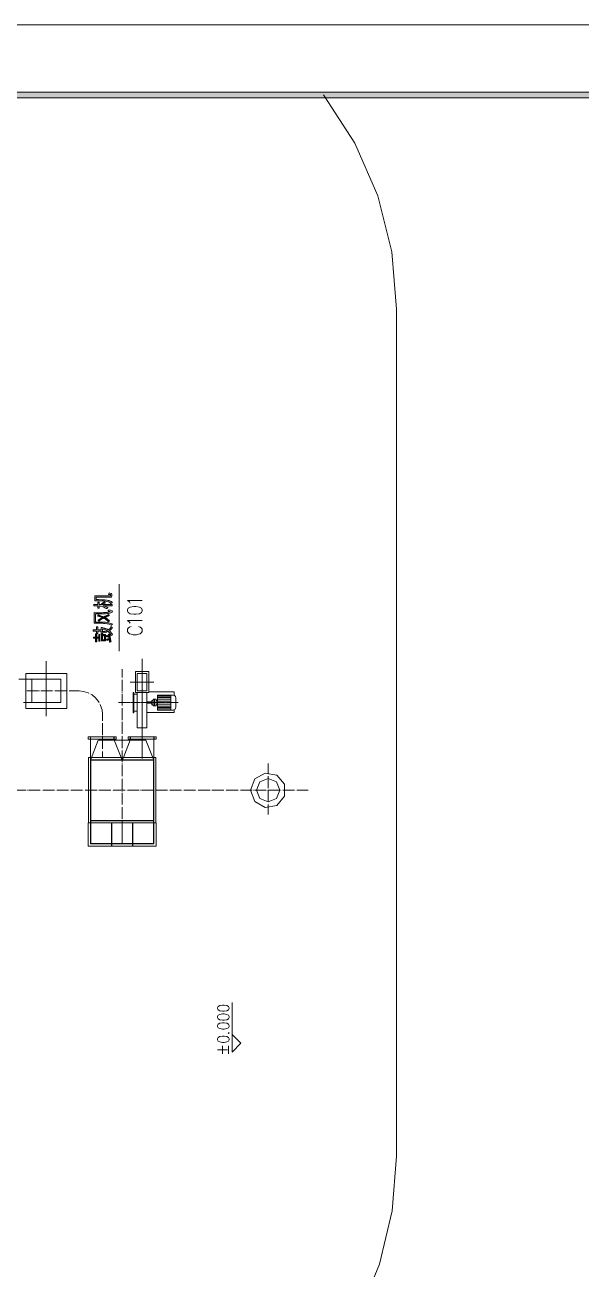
# Model space of a CAD drawing. Header units: millimetres. Extents: x 803 to 707111, y 130 to 2706464.
# Drawn here: x 669536 to 679067, y 2685161 to 2706464 of the extents above; entities that cross this region are included whole.
import ezdxf

# ---------------------------------------------------------------- set-up
doc = ezdxf.new("R2010")
doc.units = ezdxf.units.MM

msp = doc.modelspace()

# ---------------------------------------------------------------- hatches: boundary and pattern name
h = msp.add_hatch(color=0)
h.dxf.hatch_style = 2
h.paths.add_polyline_path([(705961, 2705314), (705861, 2705214), (609249, 2705214), (609149, 2705314)])
h = msp.add_hatch(color=0)
h.dxf.hatch_style = 2
h.paths.add_polyline_path([(670734, 2696689), (670753, 2696688), (670787, 2696688), (670801, 2696688), (670984, 2696688), (670993, 2696688), (671003, 2696691), (671003, 2696694), (671004, 2696698), (671005, 2696703), (671004, 2696706), (671004, 2696708), (670999, 2696711), (670994, 2696712), (670990, 2696713), (670976, 2696714), (670967, 2696714), (670970, 2696719), (670976, 2696730), (670978, 2696737), (670993, 2696735), (671013, 2696730), (671017, 2696728), (671022, 2696726), (671027, 2696719), (671027, 2696714), (671027, 2696690), (671027, 2696683), (671023, 2696673), (671020, 2696670), (671016, 2696667), (671000, 2696665), (670988, 2696665), (670758, 2696665), (670758, 2696623), (670798, 2696623), (670860, 2696622), (670882, 2696621), (670904, 2696620), (670944, 2696615), (670962, 2696611), (670980, 2696607), (671016, 2696590), (671034, 2696578), (671030, 2696575), (671019, 2696565), (671012, 2696557), (671004, 2696565), (670985, 2696578), (670974, 2696583), (670963, 2696587), (670939, 2696594), (670928, 2696596), (670916, 2696597), (670890, 2696599), (670877, 2696600), (670864, 2696601), (670830, 2696601), (670810, 2696601), (670789, 2696601), (670751, 2696601), (670734, 2696600)])
h = msp.add_hatch(color=0)
h.dxf.hatch_style = 2
h.paths.add_polyline_path([(670849, 2696557), (670864, 2696565), (670888, 2696579), (670897, 2696583), (670901, 2696579), (670910, 2696570), (670915, 2696564), (670906, 2696561), (670881, 2696549), (670866, 2696541), (670968, 2696541), (670982, 2696541), (671014, 2696541), (671032, 2696542), (671032, 2696517), (671014, 2696517), (670982, 2696518), (670968, 2696518), (670878, 2696518), (670889, 2696515), (670909, 2696509), (670918, 2696506), (670928, 2696502), (670949, 2696493), (670961, 2696487), (670954, 2696482), (670943, 2696473), (670939, 2696469), (670932, 2696473), (670908, 2696485), (670890, 2696492), (670871, 2696499), (670831, 2696511), (670808, 2696515), (670808, 2696508), (670808, 2696500), (670810, 2696484), (670811, 2696477), (670784, 2696477), (670785, 2696484), (670786, 2696499), (670786, 2696507), (670786, 2696518), (670758, 2696518), (670747, 2696518), (670726, 2696517), (670716, 2696517), (670716, 2696543), (670722, 2696542), (670744, 2696541), (670758, 2696541), (670786, 2696541), (670786, 2696553), (670786, 2696559), (670785, 2696573), (670784, 2696581), (670810, 2696581), (670809, 2696569), (670808, 2696548), (670808, 2696541), (670864, 2696541), (670861, 2696544), (670853, 2696552)])
h = msp.add_hatch(color=0)
h.dxf.hatch_style = 2
h.paths.add_polyline_path([(670724, 2696401), (670752, 2696400), (670803, 2696399), (670826, 2696400), (670849, 2696400), (670886, 2696401), (670899, 2696401), (670914, 2696401), (670945, 2696405), (670962, 2696408), (670979, 2696412), (670995, 2696418), (670993, 2696420), (670992, 2696423), (670975, 2696426), (670959, 2696428), (670965, 2696433), (670974, 2696444), (670977, 2696451), (671003, 2696445), (671031, 2696434), (671034, 2696428), (671036, 2696422), (671030, 2696410), (671021, 2696405), (671012, 2696399), (670987, 2696390), (670970, 2696387), (670953, 2696384), (670917, 2696381), (670897, 2696380), (670878, 2696379), (670804, 2696379), (670749, 2696379), (670749, 2696240), (670806, 2696240), (670881, 2696238), (670899, 2696237), (670918, 2696235), (670954, 2696230), (670972, 2696226), (670991, 2696221), (671024, 2696209), (671040, 2696200), (671033, 2696195), (671022, 2696187), (671017, 2696185), (671005, 2696192), (670977, 2696203), (670960, 2696207), (670944, 2696211), (670907, 2696216), (670886, 2696217), (670865, 2696218), (670820, 2696220), (670795, 2696220), (670771, 2696220), (670735, 2696219), (670724, 2696218)])
h = msp.add_hatch(color=0)
h.dxf.hatch_style = 2
h.paths.add_polyline_path([(670798, 2696362), (670804, 2696359), (670823, 2696351), (670836, 2696346), (670850, 2696342), (670874, 2696333), (670884, 2696328), (670909, 2696341), (670953, 2696360), (670972, 2696368), (670976, 2696362), (670983, 2696353), (670987, 2696349), (670975, 2696344), (670937, 2696329), (670911, 2696317), (670921, 2696311), (670941, 2696298), (670950, 2696291), (670959, 2696284), (670978, 2696269), (670988, 2696260), (670980, 2696255), (670970, 2696247), (670967, 2696244), (670960, 2696253), (670941, 2696271), (670930, 2696279), (670918, 2696287), (670897, 2696300), (670888, 2696305), (670866, 2696293), (670826, 2696269), (670808, 2696255), (670804, 2696260), (670795, 2696268), (670791, 2696271), (670808, 2696282), (670843, 2696305), (670863, 2696316), (670848, 2696322), (670808, 2696334), (670781, 2696340)])
h = msp.add_hatch(color=0)
h.paths.add_polyline_path([(670866, 2696040), (670842, 2696040), (670843, 2696050), (670843, 2696072), (670843, 2696085), (670786, 2696085), (670786, 2696072), (670786, 2696050), (670787, 2696042), (670763, 2696042), (670764, 2696051), (670765, 2696072), (670765, 2696085), (670744, 2696085), (670735, 2696085), (670717, 2696084), (670708, 2696083), (670708, 2696107), (670717, 2696106), (670735, 2696105), (670744, 2696105), (670765, 2696105), (670765, 2696123), (670765, 2696131), (670764, 2696149), (670763, 2696159), (670787, 2696159), (670786, 2696150), (670786, 2696132), (670786, 2696123), (670786, 2696105), (670843, 2696105), (670843, 2696147), (670861, 2696144), (670893, 2696137), (670908, 2696133), (670923, 2696129), (670953, 2696117), (670968, 2696109), (670980, 2696116), (670995, 2696129), (670999, 2696135), (671002, 2696141), (671008, 2696155), (671011, 2696163), (671017, 2696158), (671030, 2696149), (671037, 2696145), (671032, 2696138), (671020, 2696123), (671014, 2696117), (671009, 2696111), (670993, 2696099), (670984, 2696094), (670991, 2696087), (671004, 2696072), (671011, 2696065), (671017, 2696056), (671031, 2696036), (671038, 2696023), (671034, 2696021), (671021, 2696013), (671013, 2696006), (671009, 2696018), (670999, 2696038), (670993, 2696047), (670987, 2696056), (670972, 2696073), (670964, 2696081), (670954, 2696077), (670933, 2696069), (670922, 2696065), (670911, 2696062), (670884, 2696056), (670866, 2696054)])
h.paths.add_polyline_path([(670866, 2696074), (670878, 2696076), (670900, 2696080), (670909, 2696082), (670919, 2696085), (670938, 2696092), (670946, 2696096), (670939, 2696100), (670923, 2696108), (670912, 2696111), (670902, 2696115), (670878, 2696120), (670866, 2696122)])
h = msp.add_hatch(color=0)
h.dxf.hatch_style = 2
h.paths.add_polyline_path([(670748, 2695962), (670735, 2695962), (670717, 2695961), (670711, 2695961), (670711, 2695983), (670717, 2695982), (670735, 2695981), (670748, 2695981), (670748, 2695995), (670748, 2696005), (670747, 2696025), (670747, 2696035), (670769, 2696035), (670768, 2696025), (670768, 2696005), (670768, 2695995), (670768, 2695981), (670803, 2695981), (670803, 2695992), (670803, 2696001), (670802, 2696018), (670801, 2696026), (670824, 2696026), (670823, 2696018), (670822, 2696001), (670822, 2695992), (670822, 2695951), (670822, 2695940), (670823, 2695920), (670824, 2695910), (670801, 2695910), (670802, 2695920), (670803, 2695940), (670803, 2695950), (670803, 2695962), (670768, 2695962), (670768, 2695941), (670768, 2695929), (670768, 2695908), (670769, 2695898), (670747, 2695898), (670747, 2695907), (670748, 2695928), (670748, 2695940)])
h = msp.add_hatch(color=0)
h.paths.add_polyline_path([(670847, 2696026), (670856, 2696025), (670874, 2696025), (670883, 2696025), (670891, 2696025), (670909, 2696025), (670919, 2696026), (670919, 2695916), (670908, 2695917), (670890, 2695917), (670881, 2695917), (670873, 2695917), (670856, 2695917), (670847, 2695916)])
h.paths.add_polyline_path([(670898, 2696006), (670868, 2696006), (670868, 2695937), (670898, 2695937)])
h = msp.add_hatch(color=0)
h.dxf.hatch_style = 2
h.paths.add_polyline_path([(670980, 2695958), (670980, 2695961), (670978, 2695973), (670977, 2695980), (670966, 2695983), (670941, 2695989), (670928, 2695991), (670932, 2695996), (670938, 2696008), (670940, 2696015), (670946, 2696010), (670963, 2696002), (670975, 2695999), (670975, 2696005), (670972, 2696022), (670970, 2696033), (670976, 2696032), (670987, 2696031), (670992, 2696031), (670992, 2696027), (670993, 2696015), (670994, 2696007), (670995, 2695999), (670998, 2695983), (670999, 2695974), (671001, 2695965), (671004, 2695946), (671005, 2695937), (671007, 2695927), (671011, 2695909), (671013, 2695901), (671005, 2695899), (670991, 2695896), (670985, 2695895), (670985, 2695900), (670984, 2695921), (670982, 2695936), (670978, 2695936), (670966, 2695934), (670960, 2695932), (670955, 2695930), (670944, 2695927), (670940, 2695925), (670933, 2695947), (670939, 2695949), (670950, 2695951), (670956, 2695952), (670961, 2695952), (670973, 2695955)])

# ---------------------------------------------------------------- linework, layer by layer
at = {"color": 0, "lineweight": 0}
for points in [[(707111, 2635190), (707111, 2706464), (606199, 2706464), (606199, 2635190)], [(705961, 2705314), (705861, 2705214), (609249, 2705214), (609149, 2705314)], [(670734, 2696689), (670753, 2696688), (670787, 2696688), (670801, 2696688), (670984, 2696688), (670993, 2696688), (671003, 2696691), (671003, 2696694), (671004, 2696698), (671005, 2696703), (671004, 2696706), (671004, 2696708), (670999, 2696711), (670994, 2696712), (670990, 2696713), (670976, 2696714), (670967, 2696714), (670970, 2696719), (670976, 2696730), (670978, 2696737), (670993, 2696735), (671013, 2696730), (671017, 2696728), (671022, 2696726), (671027, 2696719), (671027, 2696714), (671027, 2696690), (671027, 2696683), (671023, 2696673), (671020, 2696670), (671016, 2696667), (671000, 2696665), (670988, 2696665), (670758, 2696665), (670758, 2696623), (670798, 2696623), (670860, 2696622), (670882, 2696621), (670904, 2696620), (670944, 2696615), (670962, 2696611), (670980, 2696607), (671016, 2696590), (671034, 2696578), (671030, 2696575), (671019, 2696565), (671012, 2696557), (671004, 2696565), (670985, 2696578), (670974, 2696583), (670963, 2696587), (670939, 2696594), (670928, 2696596), (670916, 2696597), (670890, 2696599), (670877, 2696600), (670864, 2696601), (670830, 2696601), (670810, 2696601), (670789, 2696601), (670751, 2696601), (670734, 2696600)], [(670849, 2696557), (670864, 2696565), (670888, 2696579), (670897, 2696583), (670901, 2696579), (670910, 2696570), (670915, 2696564), (670906, 2696561), (670881, 2696549), (670866, 2696541), (670968, 2696541), (670982, 2696541), (671014, 2696541), (671032, 2696542), (671032, 2696517), (671014, 2696517), (670982, 2696518), (670968, 2696518), (670878, 2696518), (670889, 2696515), (670909, 2696509), (670918, 2696506), (670928, 2696502), (670949, 2696493), (670961, 2696487), (670954, 2696482), (670943, 2696473), (670939, 2696469), (670932, 2696473), (670908, 2696485), (670890, 2696492), (670871, 2696499), (670831, 2696511), (670808, 2696515), (670808, 2696508), (670808, 2696500), (670810, 2696484), (670811, 2696477), (670784, 2696477), (670785, 2696484), (670786, 2696499), (670786, 2696507), (670786, 2696518), (670758, 2696518), (670747, 2696518), (670726, 2696517), (670716, 2696517), (670716, 2696543), (670722, 2696542), (670744, 2696541), (670758, 2696541), (670786, 2696541), (670786, 2696553), (670786, 2696559), (670785, 2696573), (670784, 2696581), (670810, 2696581), (670809, 2696569), (670808, 2696548), (670808, 2696541), (670864, 2696541), (670861, 2696544), (670853, 2696552)], [(671296, 2696430), (671308, 2696402), (671343, 2696383), (671403, 2696373), (671439, 2696373), (671498, 2696383), (671534, 2696402), (671546, 2696430), (671546, 2696449), (671534, 2696478), (671498, 2696497), (671439, 2696506), (671403, 2696506), (671343, 2696497), (671308, 2696478), (671296, 2696449)], [(670724, 2696401), (670752, 2696400), (670803, 2696399), (670826, 2696400), (670849, 2696400), (670886, 2696401), (670899, 2696401), (670914, 2696401), (670945, 2696405), (670962, 2696408), (670979, 2696412), (670995, 2696418), (670993, 2696420), (670992, 2696423), (670975, 2696426), (670959, 2696428), (670965, 2696433), (670974, 2696444), (670977, 2696451), (671003, 2696445), (671031, 2696434), (671034, 2696428), (671036, 2696422), (671030, 2696410), (671021, 2696405), (671012, 2696399), (670987, 2696390), (670970, 2696387), (670953, 2696384), (670917, 2696381), (670897, 2696380), (670878, 2696379), (670804, 2696379), (670749, 2696379), (670749, 2696240), (670806, 2696240), (670881, 2696238), (670899, 2696237), (670918, 2696235), (670954, 2696230), (670972, 2696226), (670991, 2696221), (671024, 2696209), (671040, 2696200), (671033, 2696195), (671022, 2696187), (671017, 2696185), (671005, 2696192), (670977, 2696203), (670960, 2696207), (670944, 2696211), (670907, 2696216), (670886, 2696217), (670865, 2696218), (670820, 2696220), (670795, 2696220), (670771, 2696220), (670735, 2696219), (670724, 2696218)], [(670798, 2696362), (670804, 2696359), (670823, 2696351), (670836, 2696346), (670850, 2696342), (670874, 2696333), (670884, 2696328), (670909, 2696341), (670953, 2696360), (670972, 2696368), (670976, 2696362), (670983, 2696353), (670987, 2696349), (670975, 2696344), (670937, 2696329), (670911, 2696317), (670921, 2696311), (670941, 2696298), (670950, 2696291), (670959, 2696284), (670978, 2696269), (670988, 2696260), (670980, 2696255), (670970, 2696247), (670967, 2696244), (670960, 2696253), (670941, 2696271), (670930, 2696279), (670918, 2696287), (670897, 2696300), (670888, 2696305), (670866, 2696293), (670826, 2696269), (670808, 2696255), (670804, 2696260), (670795, 2696268), (670791, 2696271), (670808, 2696282), (670843, 2696305), (670863, 2696316), (670848, 2696322), (670808, 2696334), (670781, 2696340)], [(670866, 2696040), (670842, 2696040), (670843, 2696050), (670843, 2696072), (670843, 2696085), (670786, 2696085), (670786, 2696072), (670786, 2696050), (670787, 2696042), (670763, 2696042), (670764, 2696051), (670765, 2696072), (670765, 2696085), (670744, 2696085), (670735, 2696085), (670717, 2696084), (670708, 2696083), (670708, 2696107), (670717, 2696106), (670735, 2696105), (670744, 2696105), (670765, 2696105), (670765, 2696123), (670765, 2696131), (670764, 2696149), (670763, 2696159), (670787, 2696159), (670786, 2696150), (670786, 2696132), (670786, 2696123), (670786, 2696105), (670843, 2696105), (670843, 2696147), (670861, 2696144), (670893, 2696137), (670908, 2696133), (670923, 2696129), (670953, 2696117), (670968, 2696109), (670980, 2696116), (670995, 2696129), (670999, 2696135), (671002, 2696141), (671008, 2696155), (671011, 2696163), (671017, 2696158), (671030, 2696149), (671037, 2696145), (671032, 2696138), (671020, 2696123), (671014, 2696117), (671009, 2696111), (670993, 2696099), (670984, 2696094), (670991, 2696087), (671004, 2696072), (671011, 2696065), (671017, 2696056), (671031, 2696036), (671038, 2696023), (671034, 2696021), (671021, 2696013), (671013, 2696006), (671009, 2696018), (670999, 2696038), (670993, 2696047), (670987, 2696056), (670972, 2696073), (670964, 2696081), (670954, 2696077), (670933, 2696069), (670922, 2696065), (670911, 2696062), (670884, 2696056), (670866, 2696054)], [(670866, 2696074), (670878, 2696076), (670900, 2696080), (670909, 2696082), (670919, 2696085), (670938, 2696092), (670946, 2696096), (670939, 2696100), (670923, 2696108), (670912, 2696111), (670902, 2696115), (670878, 2696120), (670866, 2696122)], [(670748, 2695962), (670735, 2695962), (670717, 2695961), (670711, 2695961), (670711, 2695983), (670717, 2695982), (670735, 2695981), (670748, 2695981), (670748, 2695995), (670748, 2696005), (670747, 2696025), (670747, 2696035), (670769, 2696035), (670768, 2696025), (670768, 2696005), (670768, 2695995), (670768, 2695981), (670803, 2695981), (670803, 2695992), (670803, 2696001), (670802, 2696018), (670801, 2696026), (670824, 2696026), (670823, 2696018), (670822, 2696001), (670822, 2695992), (670822, 2695951), (670822, 2695940), (670823, 2695920), (670824, 2695910), (670801, 2695910), (670802, 2695920), (670803, 2695940), (670803, 2695950), (670803, 2695962), (670768, 2695962), (670768, 2695941), (670768, 2695929), (670768, 2695908), (670769, 2695898), (670747, 2695898), (670747, 2695907), (670748, 2695928), (670748, 2695940)], [(670847, 2696026), (670856, 2696025), (670874, 2696025), (670883, 2696025), (670891, 2696025), (670909, 2696025), (670919, 2696026), (670919, 2695916), (670908, 2695917), (670890, 2695917), (670881, 2695917), (670873, 2695917), (670856, 2695917), (670847, 2695916)], [(670898, 2696006), (670868, 2696006), (670868, 2695937), (670898, 2695937)], [(670980, 2695958), (670980, 2695961), (670978, 2695973), (670977, 2695980), (670966, 2695983), (670941, 2695989), (670928, 2695991), (670932, 2695996), (670938, 2696008), (670940, 2696015), (670946, 2696010), (670963, 2696002), (670975, 2695999), (670975, 2696005), (670972, 2696022), (670970, 2696033), (670976, 2696032), (670987, 2696031), (670992, 2696031), (670992, 2696027), (670993, 2696015), (670994, 2696007), (670995, 2695999), (670998, 2695983), (670999, 2695974), (671001, 2695965), (671004, 2695946), (671005, 2695937), (671007, 2695927), (671011, 2695909), (671013, 2695901), (671005, 2695899), (670991, 2695896), (670985, 2695895), (670985, 2695900), (670984, 2695921), (670982, 2695936), (670978, 2695936), (670966, 2695934), (670960, 2695932), (670955, 2695930), (670944, 2695927), (670940, 2695925), (670933, 2695947), (670939, 2695949), (670950, 2695951), (670956, 2695952), (670961, 2695952), (670973, 2695955)], [(670254, 2694760), (670254, 2695360), (669554, 2695360), (669554, 2694760)], [(670154, 2694860), (670154, 2695260), (669654, 2695260), (669654, 2694860)], [(671433, 2695031), (671658, 2695031), (671658, 2695391), (671433, 2695391)], [(671463, 2695061), (671628, 2695061), (671628, 2695361), (671463, 2695361)], [(671808, 2694989), (672076, 2694989), (672101, 2694982), (672118, 2694964), (672125, 2694940), (672125, 2694780), (672111, 2694746), (672076, 2694731), (671808, 2694731)], [(671733, 2694895), (671710, 2694895), (671710, 2694825), (671733, 2694825)], [(671733, 2694917), (671786, 2694917), (671786, 2694803), (671733, 2694803)], [(671786, 2694895), (671808, 2694895), (671808, 2694825), (671786, 2694825)], [(673404, 2693360), (673474, 2693553), (673652, 2693655), (673854, 2693620), (673986, 2693463), (673986, 2693257), (673854, 2693100), (673652, 2693065), (673474, 2693167)], [(673504, 2693360), (673563, 2693502), (673704, 2693560), (673845, 2693502), (673904, 2693360), (673845, 2693219), (673704, 2693160), (673563, 2693219)], [(672837, 2689622), (672847, 2689599), (672876, 2689584), (672923, 2689576), (672952, 2689576), (672999, 2689584), (673028, 2689599), (673038, 2689622), (673038, 2689637), (673028, 2689660), (672999, 2689675), (672952, 2689683), (672923, 2689683), (672876, 2689675), (672847, 2689660), (672837, 2689637)], [(672837, 2689469), (672847, 2689447), (672876, 2689431), (672923, 2689423), (672952, 2689423), (672999, 2689431), (673028, 2689447), (673038, 2689469), (673038, 2689484), (673028, 2689508), (672999, 2689523), (672952, 2689530), (672923, 2689530), (672876, 2689523), (672847, 2689508), (672837, 2689484)], [(672837, 2689317), (672847, 2689294), (672876, 2689279), (672923, 2689271), (672952, 2689271), (672999, 2689279), (673028, 2689294), (673038, 2689317), (673038, 2689332), (673028, 2689355), (672999, 2689370), (672952, 2689378), (672923, 2689378), (672876, 2689370), (672847, 2689355), (672837, 2689332)], [(672837, 2689089), (672847, 2689065), (672876, 2689050), (672923, 2689043), (672952, 2689043), (672999, 2689050), (673028, 2689065), (673038, 2689089), (673038, 2689104), (673028, 2689126), (672999, 2689142), (672952, 2689150), (672923, 2689150), (672876, 2689142), (672847, 2689126), (672837, 2689104)]]:
    msp.add_lwpolyline(points, close=True, dxfattribs=at)
for points in [[(675904, 2701596), (675823, 2702578), (675582, 2703534), (675188, 2704437), (674652, 2705264)], [(675904, 2701596), (675904, 2687097)], [(671154, 2696891), (671154, 2695741)], [(671343, 2696563), (671331, 2696583), (671296, 2696611), (671546, 2696611)], [(671343, 2696221), (671331, 2696240), (671296, 2696268), (671546, 2696268)], [(671355, 2696164), (671331, 2696154), (671308, 2696135), (671296, 2696116), (671296, 2696078), (671308, 2696059), (671331, 2696040), (671355, 2696030), (671391, 2696021), (671451, 2696021), (671486, 2696030), (671510, 2696040), (671534, 2696059), (671546, 2696078), (671546, 2696116), (671534, 2696135), (671510, 2696154), (671486, 2696164)], [(669904, 2694629), (669904, 2695569)], [(671204, 2695433), (671204, 2695293)], [(671545, 2695607), (671545, 2693904)], [(671545, 2695606), (671545, 2693902)], [(669654, 2695260), (669435, 2695260)], [(671204, 2695272), (671204, 2695271)], [(671204, 2695250), (671204, 2695050)], [(671748, 2695211), (671342, 2695211)], [(669547, 2695060), (669548, 2695060)], [(669568, 2695060), (669768, 2695060)], [(669788, 2695060), (669790, 2695060)], [(669811, 2695060), (670010, 2695060)], [(670030, 2695060), (670033, 2695060)], [(670052, 2695060), (670252, 2695060)], [(670273, 2695060), (670274, 2695060)], [(670294, 2695060), (670468, 2695060)], [(670632, 2695023), (670619, 2695029), (670543, 2695052), (670466, 2695060)], [(670651, 2695012), (670650, 2695013)], [(670808, 2694863), (670798, 2694882), (670748, 2694943), (670688, 2694992), (670669, 2695003)], [(671204, 2695031), (671204, 2695029)], [(671204, 2695009), (671204, 2694809)], [(671393, 2695005), (671393, 2695035)], [(671403, 2695035), (671393, 2695035)], [(671393, 2695005), (671393, 2694860)], [(671398, 2695005), (671398, 2695035)], [(671398, 2695005), (671398, 2694860)], [(671403, 2695005), (671403, 2695035)], [(671403, 2695005), (671403, 2694860)], [(671463, 2695005), (671403, 2695005)], [(671463, 2695031), (671463, 2694430)], [(671628, 2695031), (671628, 2694430)], [(671658, 2695047), (672096, 2695047)], [(672036, 2694989), (672036, 2694731)], [(672096, 2695047), (672096, 2694985)], [(669654, 2694860), (669512, 2694860)], [(670819, 2694844), (670818, 2694846)], [(670865, 2694660), (670858, 2694738), (670835, 2694813), (670828, 2694826)], [(671139, 2694860), (671174, 2694860)], [(671179, 2694860), (671184, 2694860)], [(671189, 2694860), (671229, 2694860)], [(671204, 2694789), (671204, 2694787)], [(671234, 2694860), (671239, 2694860)], [(671244, 2694860), (671284, 2694860)], [(671289, 2694860), (671294, 2694860)], [(671299, 2694860), (671339, 2694860)], [(671344, 2694860), (671349, 2694860)], [(671354, 2694860), (671394, 2694860)], [(671393, 2694715), (671393, 2694860)], [(671398, 2694715), (671398, 2694860)], [(671399, 2694860), (671404, 2694860)], [(671403, 2694715), (671403, 2694860)], [(671409, 2694860), (671449, 2694860)], [(671454, 2694860), (671459, 2694860)], [(671464, 2694860), (671504, 2694860)], [(671509, 2694860), (671514, 2694860)], [(671519, 2694860), (671559, 2694860)], [(671564, 2694860), (671569, 2694860)], [(671574, 2694860), (671614, 2694860)], [(671619, 2694860), (671624, 2694860)], [(671710, 2694871), (671628, 2694871)], [(671628, 2694849), (671710, 2694849)], [(671629, 2694860), (671669, 2694860)], [(671674, 2694860), (671679, 2694860)], [(671684, 2694860), (671724, 2694860)], [(671710, 2694849), (671710, 2694871)], [(671729, 2694860), (671734, 2694860)], [(671739, 2694860), (671779, 2694860)], [(671759, 2694917), (671759, 2694803)], [(671784, 2694860), (671789, 2694860)], [(671794, 2694860), (671834, 2694860)], [(671808, 2694968), (672036, 2694968)], [(671808, 2694946), (672036, 2694946)], [(671808, 2694919), (672036, 2694919)], [(671808, 2694887), (672036, 2694887)], [(671808, 2694833), (672036, 2694833)], [(671808, 2694801), (672036, 2694801)], [(671839, 2694860), (671844, 2694860)], [(671849, 2694860), (671889, 2694860)], [(671894, 2694860), (671899, 2694860)], [(671904, 2694860), (671944, 2694860)], [(671949, 2694860), (671954, 2694860)], [(671959, 2694860), (671999, 2694860)], [(672004, 2694860), (672009, 2694860)], [(672014, 2694860), (672054, 2694860)], [(672059, 2694860), (672064, 2694860)], [(672069, 2694860), (672109, 2694860)], [(672114, 2694860), (672119, 2694860)], [(672124, 2694860), (672160, 2694860)], [(670865, 2694551), (670865, 2694660)], [(671204, 2694767), (671204, 2694567)], [(671393, 2694715), (671393, 2694685)], [(671403, 2694685), (671393, 2694685)], [(671398, 2694715), (671398, 2694685)], [(671403, 2694715), (671403, 2694685)], [(671463, 2694715), (671403, 2694715)], [(672096, 2694693), (671628, 2694693)], [(671808, 2694774), (672036, 2694774)], [(671808, 2694752), (672036, 2694752)], [(672096, 2694735), (672096, 2694693)], [(670865, 2694529), (670865, 2694531)], [(670865, 2694309), (670865, 2694509)], [(671204, 2694547), (671204, 2694545)], [(671204, 2694524), (671204, 2694325)], [(671628, 2694430), (671463, 2694430)], [(670623, 2694276), (670663, 2694276)], [(670623, 2694276), (670627, 2694272)], [(670623, 2694276), (670623, 2694236)], [(671103, 2694236), (670623, 2694236)], [(670655, 2694272), (670627, 2694272)], [(670628, 2694276), (671103, 2694276)], [(671063, 2694272), (670628, 2694272)], [(670659, 2694268), (670655, 2694272)], [(670659, 2694240), (670659, 2694268)], [(670659, 2694240), (670663, 2694236)], [(670663, 2694276), (670663, 2694236)], [(670663, 2694236), (670663, 2693919)], [(670663, 2693876), (670793, 2694216)], [(671071, 2694216), (670798, 2694216)], [(670865, 2694287), (670865, 2694289)], [(670865, 2694067), (670865, 2694267)], [(671103, 2694276), (671063, 2694276)], [(671063, 2694276), (671063, 2694236)], [(671063, 2694236), (671067, 2694240)], [(671184, 2693919), (671063, 2694236)], [(671071, 2694272), (671067, 2694268)], [(671067, 2694240), (671067, 2694268)], [(671071, 2694272), (671099, 2694272)], [(671338, 2694216), (671080, 2694216)], [(671099, 2694272), (671103, 2694276)], [(671103, 2694276), (671103, 2694236)], [(671204, 2694305), (671204, 2694302)], [(671204, 2694283), (671204, 2694083)], [(671224, 2693919), (671345, 2694236)], [(671785, 2694276), (671305, 2694276)], [(671305, 2694276), (671305, 2694236)], [(671305, 2694276), (671345, 2694276)], [(671305, 2694276), (671309, 2694272)], [(671305, 2694236), (671785, 2694236)], [(671337, 2694272), (671309, 2694272)], [(671310, 2694272), (671745, 2694272)], [(671341, 2694268), (671337, 2694272)], [(671341, 2694240), (671341, 2694268)], [(671341, 2694240), (671345, 2694236)], [(671610, 2694216), (671343, 2694216)], [(671345, 2694276), (671345, 2694236)], [(671745, 2693876), (671610, 2694216)], [(671785, 2694276), (671745, 2694276)], [(671745, 2694276), (671745, 2694236)], [(671745, 2694236), (671749, 2694240)], [(671745, 2694236), (671745, 2693919)], [(671753, 2694272), (671749, 2694268)], [(671749, 2694240), (671749, 2694268)], [(671753, 2694272), (671781, 2694272)], [(671781, 2694272), (671785, 2694276)], [(671785, 2694276), (671785, 2694236)], [(670865, 2694045), (670865, 2694047)], [(670865, 2693916), (670865, 2694025)], [(671204, 2694062), (671204, 2694061)], [(671204, 2694041), (671204, 2693841)], [(671783, 2693919), (670625, 2693919)], [(670625, 2692801), (670625, 2693919)], [(670663, 2692801), (670663, 2693919)], [(670668, 2692801), (670668, 2693919)], [(670668, 2693881), (671209, 2693881)], [(671740, 2693876), (670668, 2693876)], [(671200, 2693876), (671186, 2693916)], [(671204, 2693821), (671204, 2693819)], [(671204, 2693799), (671204, 2693599)], [(671208, 2693876), (671222, 2693915)], [(671740, 2693881), (671209, 2693881)], [(671740, 2692801), (671740, 2693919)], [(671745, 2692801), (671745, 2693919)], [(671783, 2692801), (671783, 2693919)], [(673704, 2693816), (673704, 2693644)], [(671204, 2693579), (671204, 2693577)], [(671204, 2693557), (671204, 2693357)], [(673704, 2693625), (673704, 2693622)], [(673704, 2693602), (673704, 2693403)], [(669358, 2693360), (669559, 2693360)], [(669578, 2693360), (669580, 2693360)], [(669601, 2693360), (669800, 2693360)], [(669820, 2693360), (669823, 2693360)], [(669842, 2693360), (670042, 2693360)], [(670063, 2693360), (670064, 2693360)], [(670084, 2693360), (670285, 2693360)], [(670304, 2693360), (670306, 2693360)], [(670326, 2693360), (670526, 2693360)], [(670546, 2693360), (670548, 2693360)], [(670568, 2693360), (670768, 2693360)], [(670788, 2693360), (670790, 2693360)], [(670811, 2693360), (671010, 2693360)], [(671030, 2693360), (671032, 2693360)], [(671052, 2693360), (671252, 2693360)], [(671204, 2693337), (671204, 2693335)], [(671204, 2693315), (671204, 2693115)], [(671272, 2693360), (671274, 2693360)], [(671294, 2693360), (671494, 2693360)], [(671514, 2693360), (671516, 2693360)], [(671536, 2693360), (671736, 2693360)], [(671756, 2693360), (671758, 2693360)], [(671778, 2693360), (671978, 2693360)], [(671998, 2693360), (672000, 2693360)], [(672020, 2693360), (672220, 2693360)], [(672240, 2693360), (672242, 2693360)], [(672262, 2693360), (672462, 2693360)], [(672482, 2693360), (672484, 2693360)], [(672504, 2693360), (672704, 2693360)], [(672724, 2693360), (672726, 2693360)], [(672746, 2693360), (672946, 2693360)], [(672966, 2693360), (672968, 2693360)], [(672988, 2693360), (673188, 2693360)], [(673208, 2693360), (673210, 2693360)], [(673230, 2693360), (673430, 2693360)], [(673450, 2693360), (673452, 2693360)], [(673472, 2693360), (673672, 2693360)], [(673692, 2693360), (673694, 2693360)], [(673704, 2693382), (673704, 2693380)], [(673704, 2693361), (673704, 2693160)], [(673714, 2693360), (673914, 2693360)], [(673934, 2693360), (673936, 2693360)], [(673956, 2693360), (674156, 2693360)], [(674176, 2693360), (674178, 2693360)], [(674198, 2693360), (674391, 2693360)], [(671204, 2693095), (671204, 2693093)], [(671204, 2693073), (671204, 2692873)], [(673704, 2693140), (673704, 2693139)], [(673704, 2693118), (673704, 2692947)], [(670623, 2692801), (671209, 2692801)], [(670623, 2692801), (670623, 2692404)], [(670663, 2692801), (670663, 2692444)], [(670667, 2692801), (670667, 2692448)], [(670668, 2692844), (671209, 2692844)], [(670668, 2692839), (671209, 2692839)], [(671023, 2692801), (671023, 2692404)], [(671027, 2692801), (671027, 2692404)], [(671202, 2692844), (671202, 2692448)], [(671204, 2692853), (671204, 2692851)], [(671204, 2692831), (671204, 2692631)], [(671206, 2692844), (671206, 2692448)], [(671785, 2692801), (671206, 2692801)], [(671740, 2692844), (671209, 2692844)], [(671740, 2692839), (671209, 2692839)], [(671381, 2692801), (671381, 2692404)], [(671385, 2692801), (671385, 2692404)], [(671741, 2692801), (671741, 2692448)], [(671745, 2692801), (671745, 2692444)], [(671785, 2692801), (671785, 2692404)], [(670663, 2692448), (671025, 2692448)], [(670663, 2692444), (671025, 2692444)], [(671029, 2692448), (671204, 2692448)], [(671029, 2692444), (671204, 2692444)], [(671204, 2692611), (671204, 2692609)], [(671204, 2692589), (671204, 2692448)], [(671379, 2692448), (671204, 2692448)], [(671379, 2692444), (671204, 2692444)], [(671745, 2692448), (671383, 2692448)], [(671745, 2692444), (671383, 2692444)], [(670623, 2692404), (671204, 2692404)], [(671785, 2692404), (671204, 2692404)], [(673088, 2689027), (673088, 2689724)], [(673019, 2689203), (673028, 2689195), (673038, 2689203), (673028, 2689210)], [(673088, 2688877), (673088, 2689177)], [(673088, 2689177), (673238, 2689027)], [(673238, 2689027), (673088, 2688877)], [(672837, 2688913), (673009, 2688913)], [(672923, 2688845), (672923, 2688982)], [(673028, 2688845), (673028, 2688982)], [(669904, 2681098), (670843, 2681171), (671758, 2681391), (672628, 2681751), (673431, 2682244), (674147, 2682855), (674758, 2683571), (675250, 2684373), (675610, 2685243), (675830, 2686159), (675904, 2687097)]]:
    msp.add_lwpolyline(points, dxfattribs=at)

doc.saveas('drawing.dxf')
